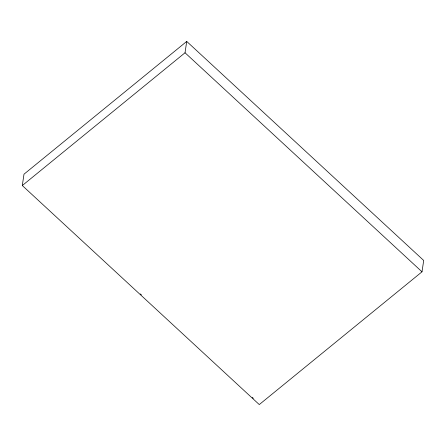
<?xml version="1.0" encoding="UTF-8"?>
<svg xmlns="http://www.w3.org/2000/svg" width="446" height="446" viewBox="0 0 446 446"><rect width="100%" height="100%" fill="white"/><g stroke="black" fill="none" stroke-linecap="round" stroke-linejoin="round"><path stroke-width="0.67" d="M22.3 185.542L23.995 174.191L186.723 41.422L423.7 260.458L422.005 271.809L259.277 404.578L22.3 185.542L185.029 52.773L186.723 41.422M185.029 52.773L422.005 271.809M140.379 293.92L141.399 294.867M252.302 397.375L253.322 398.317"/></g></svg>
